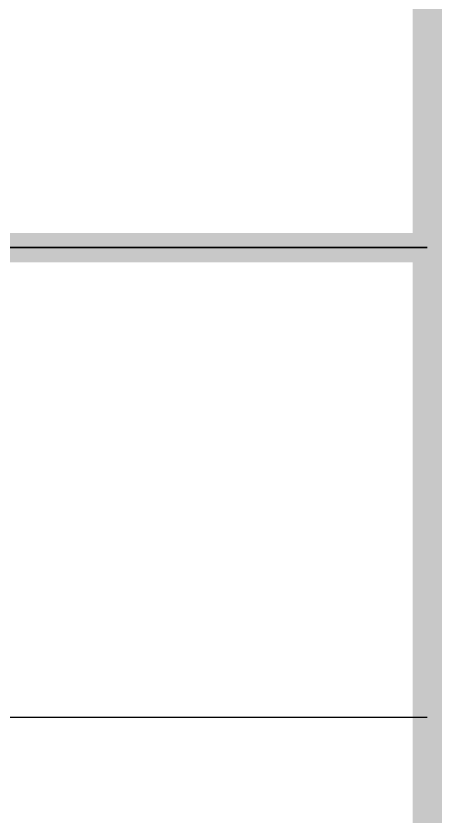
# Model space of a CAD drawing. Header units: inches. Extents: x -1293886 to -986005, y -15154 to 203628.
# Drawn here: x -1213934 to -1213209, y 134059 to 135422 of the extents above; entities that cross this region are included whole.
import ezdxf

# ---------------------------------------------------------------- set-up
doc = ezdxf.new("R2010")
doc.units = ezdxf.units.IN
doc.header["$LTSCALE"] = 100
doc.header["$MEASUREMENT"] = 0
doc.layers.get('0').update_dxf_attribs({"color": 252})
doc.layers.add('TK', color=142, linetype='Continuous')
doc.layers.add('图框', color=7, linetype='Continuous')

# ---------------------------------------------------------------- blocks, each defined once
blk = doc.blocks.new('A$C05385F37')
at = {"layer": 'TK'}
for p, q in [((-8000, -26600), (-1000, -26600)), ((-1000, -26600), (-8000, -26600)), ((-8000, -26600), (-1000, -26600)), ((-8000, -26600), (-1000, -26600)), ((-8000, -26600), (-1000, -26600)), ((-8000, -26600), (-1000, -26600)), ((-8000, -27400), (-1000, -27400))]:
    blk.add_line(p, q, dxfattribs=at)
at = {"layer": 'TK', "const_width": 50}
for points in [[(-8000, -26600), (-1000, -26600)], [(-1000, -26600), (-8000, -26600)], [(-1000, -26600), (-7944, -26600)]]:
    blk.add_lwpolyline(points, dxfattribs=at)

msp = doc.modelspace()

# ---------------------------------------------------------------- linework, layer by layer
at = {"layer": '图框', "color": 4, "const_width": 50}
msp.add_lwpolyline([(-1269133.8, 120627.7), (-1269133.8, 160627.7), (-1213233.8, 160627.7), (-1213233.8, 120627.7)], close=True, dxfattribs=at)

# ---------------------------------------------------------------- block references
at = {"color": 4}
msp.add_blockref('A$C05385F37', (-1212233.8, 161627.7), dxfattribs=at)

doc.saveas('drawing.dxf')
